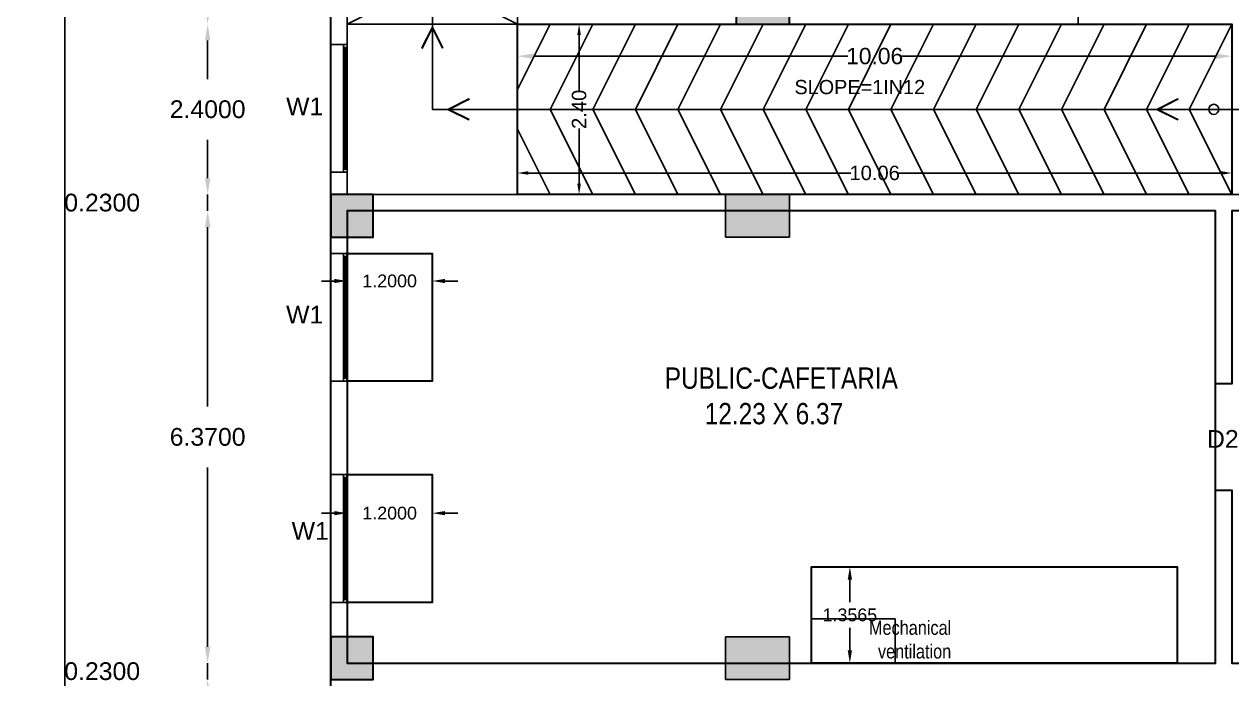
# Model space of a CAD drawing. Header units: metres. Extents: x -38 to 401, y 28 to 287.
# Drawn here: x 266.75 to 283.75, y 134.26 to 143.48 of the extents above; entities that cross this region are included whole.
import ezdxf

# ---------------------------------------------------------------- set-up
doc = ezdxf.new("R2010")
doc.units = ezdxf.units.M
for name, color, linetype in [('BLK_1_DA_RAMP_1', 30, 'Continuous'), ('BLK_1_FLR_5_AC_ROOM_1', 117, 'Continuous'), ('BLK_1_FLR_5_ACROOM_1_LIGHT_VENTILATION_1', 117, 'Continuous'), ('BLK_1_FLR_5_ACROOM_1_LIGHT_VENTILATION_2', 117, 'Continuous'), ('BLK_1_FLR_5_ACROOM_1_LIGHT_VENTILATION_3', 117, 'Continuous'), ('BLK_1_FLR_5_CARPET_AREA', 10, 'Continuous'), ('UBEAM', 1, 'Continuous'), ('UHATCH', 8, 'Continuous')]:
    doc.layers.add(name, color=color, linetype=linetype)
for name, color, linetype, lineweight in [('BLK_1_FLR_5_BLT_UP_AREA', 4, 'Continuous', 30), ('BLK_1_LVL_5_BLDG_FOOT_PRINT', 4, 'Continuous', 30), ('UCOLUMN', 6, 'Continuous', 30)]:
    doc.layers.add(name, color=color, linetype=linetype, lineweight=lineweight)
doc.styles.get("Standard").update_dxf_attribs({"font": 'arial.ttf'})
doc.dimstyles.get("Standard").update_dxf_attribs({"dimtxt": 0.18, "dimasz": 0.18, "dimexe": 0.18, "dimexo": 0.0625, "dimgap": 0.09, "dimtad": 0, "dimtih": 1, "dimtoh": 1, "dimdec": 4, "dimzin": 0, "dimdsep": 46, "dimtxsty": 'Standard', "dimcen": 0.09, "dimadec": 0, "dimazin": 0, "dimtfac": 1, "dimtdec": 4, "dimtofl": 0, "dimtmove": 0, "dimatfit": 3, "dimfxl": 0, "dimtolj": 1, "dimtzin": 0, "dimarcsym": 0})
doc.dimstyles.new('STANDARD$0', dxfattribs={"dimtxt": 7, "dimasz": 3, "dimexe": 3, "dimexo": 1, "dimgap": 1.5, "dimtad": 1, "dimdec": 1, "dimzin": 1, "dimdsep": 46, "dimlunit": 4, "dimtxsty": 'Standard', "dimblk": 'OBLIQUE', "dimcen": 0.09375, "dimdle": 1, "dimclrd": 8, "dimclre": 8, "dimclrt": 7, "dimadec": 1, "dimazin": 0, "dimtfac": 1, "dimtdec": 1, "dimtix": 1, "dimtmove": 2, "dimatfit": 3, "dimldrblk": 'ARCHTICK', "dimfxl": 0, "dimfrac": 2, "dimtolj": 1, "dimtzin": 0, "dimarcsym": 0})

# ---------------------------------------------------------------- blocks, each defined once
blk = doc.blocks.new('*D117')
at = {"color": 0, "lineweight": -2}
for p, q in [((273.923, 143.029), (278.346, 143.029)), ((283.523, 143.029), (279.1, 143.029))]:
    blk.add_line(p, q, dxfattribs=at)
at = {"color": 0}
for points in [[(273.923, 143.067), (273.923, 142.99), (273.693, 143.029)], [(283.523, 143.067), (283.523, 142.99), (283.753, 143.029)]]:
    blk.add_solid(points, dxfattribs=at)
at = {"layer": 'Defpoints', "color": 0}
for p in [(273.693, 143.48), (283.753, 143.48), (273.693, 143.029)]:
    blk.add_point(p, dxfattribs=at)
at = {"color": 0, "lineweight": 25, "insert": (278.723, 143.029), "char_height": 0.23, "attachment_point": 5}
blk.add_mtext('\\A1;10.06', dxfattribs=at)
blk = doc.blocks.new('600X600')
at = {"layer": 'UHATCH', "linetype": 'Continuous'}
h = blk.add_hatch(color=256, dxfattribs=at)
h.dxf.hatch_style = 1
h.paths.add_polyline_path([(600, 600), (0, 600), (0, 0), (600, 0)])
at = {"layer": 'UCOLUMN', "linetype": 'Continuous'}
blk.add_lwpolyline([(0, 0), (600, 0), (600, 600), (0, 600)], close=True, dxfattribs=at)
blk = doc.blocks.new('750 x 750')
blk.add_blockref('600X600', (0, 75))
blk = doc.blocks.new('900 X 900')
at = {"linetype": 'Continuous'}
h = blk.add_hatch(color=256, dxfattribs=at)
h.dxf.hatch_style = 1
h.paths.add_polyline_path([(0, 150), (900, 150), (900, 750), (0, 750)])
blk.add_lwpolyline([(0, 150), (900, 150), (900, 750), (0, 750)], close=True, dxfattribs=at)
blk = doc.blocks.new('300 x 750')
at = {"layer": 'UHATCH', "linetype": 'Continuous'}
h = blk.add_hatch(color=256, dxfattribs=at)
h.dxf.hatch_style = 1
h.paths.add_polyline_path([(750, 0), (750, 300), (0, 300), (0, 0)])
at = {"layer": 'UCOLUMN', "linetype": 'Continuous'}
blk.add_lwpolyline([(0, 300), (0, 0), (750, 0), (750, 300)], close=True, dxfattribs=at)
blk = doc.blocks.new('COLUMN LAYOUT')
at = {"layer": 'UBEAM', "color": 7, "linetype": 'Continuous'}
for name, p in [('300 x 750', (-15615, 33550)), ('750 x 750', (-21325, 30475)), ('900 X 900', (-15765, 30400)), ('750 x 750', (-21325, 24245)), ('900 X 900', (-15765, 24170))]:
    blk.add_blockref(name, p, dxfattribs=at)
blk = doc.blocks.new('*D53')
at = {"color": 0, "lineweight": -2}
for p, q in [((267.319, 150.321), (267.319, 124.304)), ((267.319, 97.431), (267.319, 123.449))]:
    blk.add_line(p, q, dxfattribs=at)
at = {"color": 0}
for points in [[(267.281, 150.321), (267.357, 150.321), (267.319, 150.551)], [(267.281, 97.431), (267.357, 97.431), (267.319, 97.201)]]:
    blk.add_solid(points, dxfattribs=at)
at = {"layer": 'Defpoints', "color": 0}
for p in [(263.891, 150.551), (262.391, 97.201), (267.319, 97.201)]:
    blk.add_point(p, dxfattribs=at)
at = {"color": 0, "lineweight": 25, "insert": (267.319, 123.876), "char_height": 0.25, "attachment_point": 5}
blk.add_mtext('\\A1;53.3500', dxfattribs=at)
blk = doc.blocks.new('*D325')
at = {"color": 0, "lineweight": -2}
for p, q in [((269.33, 134.71), (269.33, 134.94)), ((269.33, 134.25), (269.33, 134.48)), ((269.33, 134.02), (269.33, 133.79))]:
    blk.add_line(p, q, dxfattribs=at)
at = {"color": 0}
for points in [[(269.292, 134.71), (269.369, 134.71), (269.33, 134.48)], [(269.292, 134.02), (269.369, 134.02), (269.33, 134.25)]]:
    blk.add_solid(points, dxfattribs=at)
at = {"layer": 'Defpoints', "color": 0}
for p in [(269.33, 134.48), (271.293, 134.48), (271.293, 134.25)]:
    blk.add_point(p, dxfattribs=at)
at = {"color": 0, "lineweight": 25, "insert": (267.845, 134.365), "char_height": 0.25, "attachment_point": 5}
blk.add_mtext('\\A1;0.2300', dxfattribs=at)
blk = doc.blocks.new('*D326')
at = {"color": 0, "lineweight": -2}
for p, q in [((269.33, 140.62), (269.33, 138.093)), ((269.33, 134.71), (269.33, 137.237))]:
    blk.add_line(p, q, dxfattribs=at)
at = {"color": 0}
for points in [[(269.292, 140.62), (269.369, 140.62), (269.33, 140.85)], [(269.292, 134.71), (269.369, 134.71), (269.33, 134.48)]]:
    blk.add_solid(points, dxfattribs=at)
at = {"layer": 'Defpoints', "color": 0}
for p in [(269.33, 140.85), (271.293, 140.85), (271.293, 134.48)]:
    blk.add_point(p, dxfattribs=at)
at = {"color": 0, "lineweight": 25, "insert": (269.33, 137.665), "char_height": 0.25, "attachment_point": 5}
blk.add_mtext('\\A1;6.3700', dxfattribs=at)
blk = doc.blocks.new('*D327')
at = {"color": 0, "lineweight": -2}
for p, q in [((269.33, 141.31), (269.33, 141.54)), ((269.33, 140.85), (269.33, 141.08)), ((269.33, 140.62), (269.33, 140.39))]:
    blk.add_line(p, q, dxfattribs=at)
at = {"color": 0}
for points in [[(269.292, 141.31), (269.369, 141.31), (269.33, 141.08)], [(269.292, 140.62), (269.369, 140.62), (269.33, 140.85)]]:
    blk.add_solid(points, dxfattribs=at)
at = {"layer": 'Defpoints', "color": 0}
for p in [(269.33, 141.08), (271.063, 141.08), (271.293, 140.85)]:
    blk.add_point(p, dxfattribs=at)
at = {"color": 0, "lineweight": 25, "insert": (267.845, 140.965), "char_height": 0.25, "attachment_point": 5}
blk.add_mtext('\\A1;0.2300', dxfattribs=at)
blk = doc.blocks.new('*D328')
at = {"color": 0, "lineweight": -2}
for p, q in [((269.33, 143.25), (269.33, 142.707)), ((269.33, 141.31), (269.33, 141.852))]:
    blk.add_line(p, q, dxfattribs=at)
at = {"color": 0}
for points in [[(269.292, 143.25), (269.369, 143.25), (269.33, 143.48)], [(269.292, 141.31), (269.369, 141.31), (269.33, 141.08)]]:
    blk.add_solid(points, dxfattribs=at)
at = {"layer": 'Defpoints', "color": 0}
for p in [(269.33, 143.48), (273.693, 143.48), (271.063, 141.08)]:
    blk.add_point(p, dxfattribs=at)
at = {"color": 0, "lineweight": 25, "insert": (269.33, 142.28), "char_height": 0.25, "attachment_point": 5}
blk.add_mtext('\\A1;2.4000', dxfattribs=at)
blk = doc.blocks.new('*D37')
at = {"color": 0, "lineweight": -2}
for p, q in [((269.33, 147.96), (269.33, 146.262)), ((269.33, 143.71), (269.33, 145.407))]:
    blk.add_line(p, q, dxfattribs=at)
at = {"color": 0}
for points in [[(269.292, 147.96), (269.369, 147.96), (269.33, 148.19)], [(269.292, 143.71), (269.369, 143.71), (269.33, 143.48)]]:
    blk.add_solid(points, dxfattribs=at)
at = {"layer": 'Defpoints', "color": 0}
for p in [(269.33, 148.19), (273.693, 148.19), (273.693, 143.48)]:
    blk.add_point(p, dxfattribs=at)
at = {"color": 0, "lineweight": 25, "insert": (269.33, 145.835), "char_height": 0.25, "attachment_point": 5}
blk.add_mtext('\\A1;4.7100', dxfattribs=at)
blk = doc.blocks.new('*D1011')
at = {"layer": 'BLK_1_FLR_5_ACROOM_1_LIGHT_VENTILATION_1', "color": 0, "lineweight": -2}
for p, q in [((271.293, 140.187), (271.293, 139.682)), ((272.493, 140.187), (272.493, 139.682)), ((271.113, 139.862), (270.933, 139.862)), ((272.673, 139.862), (272.853, 139.862))]:
    blk.add_line(p, q, dxfattribs=at)
at = {"layer": 'BLK_1_FLR_5_ACROOM_1_LIGHT_VENTILATION_1', "color": 0}
for points in [[(271.113, 139.892), (271.113, 139.832), (271.293, 139.862)], [(272.673, 139.892), (272.673, 139.832), (272.493, 139.862)]]:
    blk.add_solid(points, dxfattribs=at)
at = {"layer": 'Defpoints', "color": 0}
for p in [(271.293, 140.25), (272.493, 140.25), (271.293, 139.862)]:
    blk.add_point(p, dxfattribs=at)
at = {"layer": 'BLK_1_FLR_5_ACROOM_1_LIGHT_VENTILATION_1', "color": 0, "lineweight": 30, "insert": (271.893, 139.862), "char_height": 0.18, "attachment_point": 5}
blk.add_mtext('\\A1;1.2000', dxfattribs=at)
blk = doc.blocks.new('*D1012')
at = {"layer": 'BLK_1_FLR_5_ACROOM_1_LIGHT_VENTILATION_2', "color": 0, "lineweight": -2}
for p, q in [((271.293, 137.072), (271.293, 136.412)), ((272.493, 137.072), (272.493, 136.412)), ((271.113, 136.592), (270.933, 136.592)), ((272.673, 136.592), (272.853, 136.592))]:
    blk.add_line(p, q, dxfattribs=at)
at = {"layer": 'BLK_1_FLR_5_ACROOM_1_LIGHT_VENTILATION_2', "color": 0}
for points in [[(271.113, 136.622), (271.113, 136.562), (271.293, 136.592)], [(272.673, 136.622), (272.673, 136.562), (272.493, 136.592)]]:
    blk.add_solid(points, dxfattribs=at)
at = {"layer": 'Defpoints', "color": 0}
for p in [(271.293, 137.135), (272.493, 137.135), (271.293, 136.592)]:
    blk.add_point(p, dxfattribs=at)
at = {"layer": 'BLK_1_FLR_5_ACROOM_1_LIGHT_VENTILATION_2', "color": 0, "lineweight": 30, "insert": (271.893, 136.592), "char_height": 0.18, "attachment_point": 5}
blk.add_mtext('\\A1;1.2000', dxfattribs=at)
blk = doc.blocks.new('*D1097')
at = {"layer": 'BLK_1_FLR_5_ACROOM_1_LIGHT_VENTILATION_3', "color": 0, "lineweight": -2}
for p, q in [((277.894, 135.836), (278.554, 135.836)), ((278.374, 135.656), (278.374, 135.34)), ((278.374, 134.66), (278.374, 134.976)), ((277.894, 134.48), (278.554, 134.48))]:
    blk.add_line(p, q, dxfattribs=at)
at = {"layer": 'BLK_1_FLR_5_ACROOM_1_LIGHT_VENTILATION_3', "color": 0}
for points in [[(278.344, 135.656), (278.404, 135.656), (278.374, 135.836)], [(278.344, 134.66), (278.404, 134.66), (278.374, 134.48)]]:
    blk.add_solid(points, dxfattribs=at)
at = {"layer": 'Defpoints', "color": 0}
for p in [(277.831, 135.836), (277.831, 134.48), (278.374, 134.48)]:
    blk.add_point(p, dxfattribs=at)
at = {"layer": 'BLK_1_FLR_5_ACROOM_1_LIGHT_VENTILATION_3', "color": 0, "lineweight": 30, "insert": (278.374, 135.158), "char_height": 0.18, "attachment_point": 5}
blk.add_mtext('\\A1;1.3565', dxfattribs=at)
blk = doc.blocks.new('*D1248')
at = {"layer": 'BLK_1_DA_RAMP_1', "color": 0, "lineweight": -2}
for p, q in [((273.693, 141.294), (273.693, 141.383)), ((273.846, 141.383), (278.388, 141.383)), ((283.601, 141.383), (279.059, 141.383)), ((283.753, 141.294), (283.753, 141.383))]:
    blk.add_line(p, q, dxfattribs=at)
at = {"layer": 'BLK_1_DA_RAMP_1', "color": 0}
for points in [[(273.846, 141.409), (273.846, 141.358), (273.693, 141.383)], [(283.601, 141.409), (283.601, 141.358), (283.753, 141.383)]]:
    blk.add_solid(points, dxfattribs=at)
at = {"layer": 'Defpoints', "color": 0}
for p in [(283.753, 141.383), (273.693, 141.08), (283.753, 141.08)]:
    blk.add_point(p, dxfattribs=at)
at = {"layer": 'BLK_1_DA_RAMP_1', "color": 0, "lineweight": 30, "insert": (278.723, 141.383), "char_height": 0.2032, "attachment_point": 5}
blk.add_mtext('\\A1;10.06', dxfattribs=at)
blk = doc.blocks.new('*D1249')
at = {"layer": 'BLK_1_DA_RAMP_1', "color": 0, "lineweight": -2}
for p, q in [((274.471, 143.48), (274.561, 143.48)), ((274.561, 143.327), (274.561, 142.547)), ((274.561, 141.232), (274.561, 142.012)), ((274.471, 141.08), (274.561, 141.08))]:
    blk.add_line(p, q, dxfattribs=at)
at = {"layer": 'BLK_1_DA_RAMP_1', "color": 0}
for points in [[(274.535, 143.327), (274.586, 143.327), (274.561, 143.48)], [(274.535, 141.232), (274.586, 141.232), (274.561, 141.08)]]:
    blk.add_solid(points, dxfattribs=at)
at = {"layer": 'Defpoints', "color": 0}
for p in [(273.693, 143.48), (273.693, 141.08), (274.561, 141.08)]:
    blk.add_point(p, dxfattribs=at)
at = {"layer": 'BLK_1_DA_RAMP_1', "color": 0, "lineweight": 30, "insert": (274.561, 142.28), "char_height": 0.2032, "attachment_point": 5, "rotation": 90}
blk.add_mtext('\\A1;2.40', dxfattribs=at)

msp = doc.modelspace()

# ---------------------------------------------------------------- linework, layer by layer
at = {"color": 7, "lineweight": 25}
for p, q in [((271.06303, 148.48983), (271.06303, 143.1931)), ((271.29303, 143.1931), (271.29303, 148.48983)), ((273.69303, 143.47983), (273.69303, 148.18983)), ((281.58808, 143.70983), (281.58808, 143.47983)), ((273.69303, 143.47983), (271.29303, 143.47984)), ((283.75303, 143.47983), (273.69303, 143.47983)), ((273.69303, 143.47983), (273.69303, 141.07983)), ((283.75303, 143.47983), (283.75303, 141.07983)), ((271.29303, 143.1931), (271.06303, 143.1931)), ((271.06303, 141.3931), (271.06303, 143.1931)), ((271.24192, 143.15051), (271.24191, 141.40915)), ((271.26395, 141.43569), (271.26395, 143.15051)), ((271.27246, 141.43569), (271.27247, 143.15051)), ((271.29302, 141.40915), (271.29303, 143.15051)), ((283.87559, 142.27983), (282.7096, 142.27983)), ((271.06303, 141.3931), (271.06303, 141.07983)), ((271.06303, 141.3931), (271.06303, 141.07983)), ((271.29303, 141.3931), (271.06303, 141.3931)), ((271.29303, 141.07983), (271.29302, 141.3931)), ((271.06303, 140.24983), (271.06303, 141.07983)), ((271.06303, 141.07983), (284.20303, 141.07983)), ((271.29303, 140.24983), (271.29303, 140.84983)), ((271.29303, 140.84983), (283.52303, 140.84983)), ((283.52303, 140.84983), (283.52303, 138.41483)), ((283.75303, 138.41483), (283.75303, 140.84983)), ((283.75303, 140.84983), (284.20303, 140.84983)), ((271.06303, 140.24983), (271.06303, 138.44983)), ((271.29302, 140.24983), (271.06304, 140.24983)), ((271.24192, 138.49242), (271.24191, 140.23378)), ((271.26395, 140.20724), (271.26396, 138.49242)), ((271.27247, 140.20724), (271.27248, 138.49242)), ((271.29302, 140.23378), (271.29303, 138.49242)), ((271.29304, 138.44983), (271.06304, 138.44983)), ((271.29303, 137.13483), (271.29303, 138.44983)), ((283.52303, 138.41483), (283.75303, 138.41483)), ((271.06303, 137.13483), (271.06303, 135.33483)), ((271.29302, 137.13483), (271.06304, 137.13483)), ((271.24192, 135.37742), (271.24191, 137.11878)), ((271.26395, 137.09224), (271.26396, 135.37742)), ((271.27247, 137.09224), (271.27248, 135.37742)), ((271.29302, 137.11878), (271.29303, 135.37742)), ((283.75303, 136.91483), (283.52303, 136.91483)), ((283.52303, 136.91483), (283.52303, 134.47983)), ((283.75303, 134.47983), (283.75303, 136.91483)), ((271.29304, 135.33483), (271.06304, 135.33483)), ((271.29303, 134.47983), (271.29303, 135.33483)), ((283.52303, 134.47983), (271.29303, 134.47983)), ((284.20303, 134.47983), (283.75303, 134.47983))]:
    msp.add_line(p, q, dxfattribs=at)
for points in [[(282.85304, 142.27983), (272.49466, 142.27983), (272.49466, 149.31501), (292.65743, 149.31501), (292.65743, 142.27983), (285.25304, 142.27983)], [(273.69303, 143.47983), (272.49303, 144.07983), (271.29303, 143.47983)], [(274.15303, 143.47983), (273.69303, 142.55983)], [(274.75303, 143.47983), (274.15303, 142.27983), (274.75303, 141.07983)], [(275.35303, 143.47983), (274.75303, 142.27983), (275.35303, 141.07983)], [(275.95303, 143.47983), (275.35303, 142.27983), (275.95303, 141.07983)], [(276.55303, 143.47983), (275.95303, 142.27983), (276.55303, 141.07983)], [(277.15303, 143.47983), (276.55303, 142.27983), (277.15303, 141.07983)], [(277.75303, 143.47983), (277.15303, 142.27983), (277.75303, 141.07983)], [(278.35303, 143.47983), (277.75303, 142.27983), (278.35303, 141.07983)], [(278.95303, 143.47983), (278.35303, 142.27983), (278.95303, 141.07983)], [(279.55303, 143.47983), (278.95303, 142.27983), (279.55303, 141.07983)], [(280.15303, 143.47983), (279.55303, 142.27983), (280.15303, 141.07983)], [(280.75303, 143.47983), (280.15303, 142.27983), (280.75303, 141.07983)], [(281.35303, 143.47983), (280.75303, 142.27983), (281.35303, 141.07983)], [(281.95303, 143.47983), (281.35303, 142.27983), (281.95303, 141.07983)], [(282.55303, 143.47983), (281.95303, 142.27983), (282.55303, 141.07983)], [(283.15303, 143.47983), (282.55303, 142.27983), (283.15303, 141.07983)], [(283.75303, 143.47983), (283.15303, 142.27983), (283.75303, 141.07983)], [(273.69303, 141.99983), (274.15303, 141.07983)], [(271.06303, 137.13483), (271.06303, 138.44983)], [(271.06303, 134.01983), (271.06303, 135.33483)]]:
    msp.add_lwpolyline(points, dxfattribs=at)
for points in [[(272.63704, 143.14044), (272.64158, 143.14458), (272.4992, 143.42973), (272.49466, 143.42559), (272.49012, 143.42973), (272.34775, 143.14458), (272.35229, 143.14044), (272.49466, 143.42559)], [(271.29303, 143.15051), (271.24192, 143.15051), (271.24192, 143.1931), (271.29303, 143.1931)], [(273.01296, 142.13746), (273.00882, 142.13292), (272.72367, 142.27529), (272.72781, 142.27983), (272.72367, 142.28437), (273.00882, 142.42675), (273.01296, 142.4222), (272.72781, 142.27983)], [(282.99474, 142.13746), (282.9906, 142.13292), (282.70545, 142.27529), (282.7096, 142.27983), (282.70545, 142.28437), (282.9906, 142.42675), (282.99474, 142.4222), (282.7096, 142.27983)], [(271.29302, 141.43569), (271.24191, 141.43569), (271.24191, 141.3931), (271.29302, 141.3931)], [(271.29302, 140.20724), (271.24191, 140.20724), (271.24191, 140.24983), (271.29302, 140.24983)], [(271.29303, 138.49242), (271.24192, 138.49242), (271.24192, 138.44983), (271.29303, 138.44983)], [(271.29302, 137.09224), (271.24191, 137.09224), (271.24191, 137.13483), (271.29302, 137.13483)], [(271.29303, 135.37742), (271.24192, 135.37742), (271.24192, 135.33483), (271.29303, 135.33483)], [(277.83132, 135.10125), (279.01075, 135.10125), (279.01075, 134.47983), (277.83132, 134.47983)]]:
    msp.add_lwpolyline(points, close=True, dxfattribs=at)
msp.add_circle((283.49787, 142.27983), 0.07122, dxfattribs=at)
at = {"layer": 'BLK_1_DA_RAMP_1', "color": 1, "lineweight": 30}
msp.add_lwpolyline([(273.69303, 143.47983), (283.75303, 143.47983), (283.75303, 141.07983), (273.69303, 141.07983)], close=True, dxfattribs=at)
at = {"layer": 'BLK_1_FLR_5_AC_ROOM_1', "color": 2, "lineweight": 30}
msp.add_lwpolyline([(271.29303, 134.47983), (283.52303, 134.47983), (283.52303, 140.84983), (271.29303, 140.84983)], close=True, dxfattribs=at)
at = {"layer": 'BLK_1_FLR_5_ACROOM_1_LIGHT_VENTILATION_1', "color": 2, "lineweight": 30}
msp.add_lwpolyline([(271.29303, 138.44983), (271.29303, 140.24983), (272.49303, 140.24983), (272.49303, 138.44983)], close=True, dxfattribs=at)
at = {"layer": 'BLK_1_FLR_5_ACROOM_1_LIGHT_VENTILATION_2', "color": 2, "lineweight": 30}
msp.add_lwpolyline([(271.29303, 135.33483), (271.29303, 137.13483), (272.49303, 137.13483), (272.49303, 135.33483)], close=True, dxfattribs=at)
at = {"layer": 'BLK_1_FLR_5_ACROOM_1_LIGHT_VENTILATION_3', "color": 2, "lineweight": 30}
msp.add_lwpolyline([(282.98244, 134.47983), (277.83132, 134.47983), (277.83132, 135.8363), (282.98244, 135.8363)], close=True, dxfattribs=at)
at = {"layer": 'BLK_1_FLR_5_BLT_UP_AREA', "color": 12, "lineweight": 30}
msp.add_lwpolyline([(271.06303, 97.46971), (271.06303, 150.81983), (294.11302, 150.81983), (294.11303, 140.84983), (292.61303, 140.84983), (292.61303, 97.46971)], close=True, dxfattribs=at)
at = {"layer": 'BLK_1_FLR_5_CARPET_AREA', "color": 15, "linetype": 'Continuous', "lineweight": 30}
msp.add_lwpolyline([(285.70303, 134.24983), (285.70303, 134.47983), (286.15303, 134.47983), (286.15303, 136.91483), (286.38303, 136.91483), (286.38303, 134.47983), (292.38303, 134.47983), (292.38303, 140.84983), (286.38303, 140.84983), (286.38303, 138.41483), (286.15303, 138.41483), (286.15303, 140.84983), (283.75303, 140.84983), (283.75303, 138.41483), (283.52303, 138.41483), (283.52303, 140.84983), (271.29303, 140.84983), (271.29303, 134.47983), (283.52303, 134.47983), (283.52303, 136.91483), (283.75303, 136.91483), (283.75303, 134.47983), (284.20303, 134.47983), (284.20303, 134.24983)], dxfattribs=at)
at = {"layer": 'BLK_1_LVL_5_BLDG_FOOT_PRINT', "color": 1}
msp.add_lwpolyline([(271.06302, 97.46983), (271.06302, 150.8142), (294.11302, 150.81983), (294.11302, 140.84983), (292.61302, 140.84983), (292.61302, 97.46983)], close=True, dxfattribs=at)

# ---------------------------------------------------------------- block references
at = {"color": 7, "lineweight": 25, "xscale": 0.001, "yscale": 0.001, "zscale": 0.001}
msp.add_blockref('COLUMN LAYOUT', (292.38803, 109.92983), dxfattribs=at)
msp.add_blockref('COLUMN LAYOUT', (292.38803, 109.92983), dxfattribs=at)

# ---------------------------------------------------------------- texts
at = {"color": 7, "lineweight": 25, "char_height": 0.25, "attachment_point": 1}
for s, insert in [('W1', (270.43507, 142.44653)), ('W1', (270.43507, 139.51353)), ('D2', (283.40307, 137.76253)), ('W1', (270.51307, 136.46653))]:
    msp.add_mtext_dynamic_manual_height_columns(s, width=331.5310086, gutter_width=1000, heights=[0], dxfattribs=dict(at, insert=insert))
at = {"color": 7, "lineweight": 25}
for s, insert, char_height, width, attachment_point in [('{\\fArial Narrow|b0|i0|c0|p34;PUBLIC-CAFETARIA\\P{\\W5.892667; }12.23 X 6.37}', (275.76747, 137.8397), 0.3, 3.0224593, 7), ('{\\fArial Narrow|b0|i0|c0|p34;Mechanical\\Pventilation}', (279.80136, 134.54211), 0.2, 2.774038, 9)]:
    msp.add_mtext(s, dxfattribs=dict(at, insert=insert, char_height=char_height, width=width, attachment_point=attachment_point))
at = {"layer": 'BLK_1_DA_RAMP_1', "color": 1, "lineweight": 30, "insert": (278.51357, 142.69384), "char_height": 0.2, "width": 1.8904692, "attachment_point": 2}
msp.add_mtext('SLOPE=1IN12', dxfattribs=at)

# ---------------------------------------------------------------- dimensions: what is measured, and where the dimension line sits
at = {"lineweight": 25}
for base, p1, p2, override, picture, middle in [((267.31893, 97.20148), (263.89089, 150.55148), (262.39089, 97.20148), {"dimscale": 1, "dimtxt": 0.25, "dimasz": 0.23, "dimgap": 0.3, "dimpost": '\\X', "dimse1": 1, "dimse2": 1, "dimfxl": 25.4}, '*D53', (267.31893, 123.87648)), ((269.33019, 148.18983), (273.69303, 143.47983), (273.69305, 148.18983), {"dimscale": 1, "dimtxt": 0.25, "dimasz": 0.23, "dimgap": 0.3, "dimpost": '\\X', "dimse1": 1, "dimse2": 1, "dimtmove": 1, "dimfxl": 25.4}, '*D37', (269.33019, 145.83483)), ((269.33019, 143.47983), (271.06303, 141.07983), (273.69303, 143.47983), {"dimscale": 1, "dimtxt": 0.25, "dimasz": 0.23, "dimgap": 0.3, "dimpost": '\\X', "dimse1": 1, "dimse2": 1, "dimtmove": 1, "dimfxl": 25.4}, '*D328', (269.33019, 142.27983)), ((269.33019, 141.07983), (271.29303, 140.84983), (271.06303, 141.07983), {"dimscale": 1, "dimtxt": 0.25, "dimasz": 0.23, "dimgap": 0.3, "dimpost": '\\X', "dimse1": 1, "dimse2": 1, "dimtmove": 1, "dimfxl": 25.4}, '*D327', (267.84474, 140.96483)), ((269.33019, 140.84983), (271.29303, 134.47983), (271.29303, 140.84983), {"dimscale": 1, "dimtxt": 0.25, "dimasz": 0.23, "dimgap": 0.3, "dimpost": '\\X', "dimse1": 1, "dimse2": 1, "dimtmove": 1, "dimfxl": 25.4}, '*D326', (269.33019, 137.66483)), ((269.33019, 134.47983), (271.29303, 134.24983), (271.29303, 134.47983), {"dimscale": 1, "dimtxt": 0.25, "dimasz": 0.23, "dimgap": 0.3, "dimpost": '\\X', "dimse1": 1, "dimse2": 1, "dimtmove": 1, "dimfxl": 25.4}, '*D325', (267.84474, 134.36483))]:
    dim = msp.add_linear_dim(base=base, p1=p1, p2=p2, angle=90, dimstyle='Standard', override=override, dxfattribs=at)
    dim.commit()
    dim.dimension.update_dxf_attribs({"geometry": picture, "text_midpoint": middle})
at = {"color": 7, "lineweight": 25}
dim = msp.add_linear_dim(base=(273.69303, 143.02879), p1=(283.75303, 143.47983), p2=(273.69303, 143.47983), text='10.06', dimstyle='Standard', override={"dimscale": 1, "dimtxt": 0.23, "dimasz": 0.23, "dimgap": 0, "dimse1": 1, "dimse2": 1, "dimtmove": 1}, dxfattribs=at)
dim.commit()
dim.dimension.update_dxf_attribs({"geometry": '*D117', "text_midpoint": (278.72303, 143.02879)})
at = {"layer": 'BLK_1_DA_RAMP_1', "color": 2, "lineweight": 30}
dim = msp.add_linear_dim(base=(274.56085, 141.07983), p1=(273.69303, 143.47983), p2=(273.69303, 141.07983), angle=90, dimstyle='STANDARD$0', override={"dimscale": 0.001, "dimtxt": 203.2, "dimasz": 152.5, "dimexe": 0, "dimexo": 0, "dimgap": 2.286, "dimtad": 0, "dimtoh": 1, "dimdec": 2, "dimzin": 0, "dimlunit": 2, "dimpost": '', "dimcen": 2.286, "dimdle": 0, "dimclrd": 0, "dimclre": 0, "dimclrt": 0, "dimadec": 0, "dimtdec": 2, "dimtix": 0, "dimtofl": 0, "dimtmove": 0, "dimfxl": 89.5, "dimfxlon": 1, "dimfrac": 0}, dxfattribs=at)
dim.commit()
dim.dimension.update_dxf_attribs({"geometry": '*D1249', "text_midpoint": (274.56085, 142.27983)})
at = {"layer": 'BLK_1_DA_RAMP_1', "color": 1, "lineweight": 30}
dim = msp.add_linear_dim(base=(283.75303, 141.3831), p1=(273.69303, 141.07983), p2=(283.75303, 141.07983), dimstyle='STANDARD$0', override={"dimscale": 0.001, "dimtxt": 203.2, "dimasz": 152.5, "dimexe": 0, "dimexo": 0, "dimgap": 2.286, "dimtad": 0, "dimtoh": 1, "dimdec": 2, "dimzin": 0, "dimlunit": 2, "dimpost": '', "dimcen": 2.286, "dimdle": 0, "dimclrd": 0, "dimclre": 0, "dimclrt": 0, "dimadec": 0, "dimtdec": 2, "dimtix": 0, "dimtofl": 0, "dimtmove": 0, "dimfxl": 89.5, "dimfxlon": 1, "dimfrac": 0}, dxfattribs=at)
dim.commit()
dim.dimension.update_dxf_attribs({"geometry": '*D1248', "text_midpoint": (278.72303, 141.3831)})
at = {"layer": 'BLK_1_FLR_5_ACROOM_1_LIGHT_VENTILATION_1', "color": 232, "lineweight": 30}
dim = msp.add_linear_dim(base=(271.29303, 139.86184), p1=(272.49303, 140.24983), p2=(271.29303, 140.24983), dimstyle='STANDARD$0', override={"dimtxt": 0.18, "dimasz": 0.18, "dimexe": 0.18, "dimexo": 0.0625, "dimgap": 0.09, "dimtad": 0, "dimtih": 1, "dimtoh": 1, "dimdec": 4, "dimzin": 0, "dimlunit": 2, "dimpost": '', "dimcen": 0.09, "dimdle": 0, "dimclrd": 0, "dimclre": 0, "dimclrt": 0, "dimadec": 0, "dimtdec": 4, "dimtix": 0, "dimtofl": 0, "dimtmove": 0, "dimfrac": 0}, dxfattribs=at)
dim.commit()
dim.dimension.update_dxf_attribs({"geometry": '*D1011', "text_midpoint": (271.89303, 139.86184)})
at = {"layer": 'BLK_1_FLR_5_ACROOM_1_LIGHT_VENTILATION_2', "color": 232, "lineweight": 30}
dim = msp.add_linear_dim(base=(271.29303, 136.59247), p1=(272.49303, 137.13483), p2=(271.29303, 137.13483), dimstyle='STANDARD$0', override={"dimtxt": 0.18, "dimasz": 0.18, "dimexe": 0.18, "dimexo": 0.0625, "dimgap": 0.09, "dimtad": 0, "dimtih": 1, "dimtoh": 1, "dimdec": 4, "dimzin": 0, "dimlunit": 2, "dimpost": '', "dimcen": 0.09, "dimdle": 0, "dimclrd": 0, "dimclre": 0, "dimclrt": 0, "dimadec": 0, "dimtdec": 4, "dimtix": 0, "dimtofl": 0, "dimtmove": 0, "dimfrac": 0}, dxfattribs=at)
dim.commit()
dim.dimension.update_dxf_attribs({"geometry": '*D1012', "text_midpoint": (271.89303, 136.59247)})
at = {"layer": 'BLK_1_FLR_5_ACROOM_1_LIGHT_VENTILATION_3', "color": 232, "lineweight": 30}
dim = msp.add_linear_dim(base=(278.37368, 134.47983), p1=(277.83132, 135.8363), p2=(277.83132, 134.47983), angle=90, dimstyle='STANDARD$0', override={"dimtxt": 0.18, "dimasz": 0.18, "dimexe": 0.18, "dimexo": 0.0625, "dimgap": 0.09, "dimtad": 0, "dimtih": 1, "dimtoh": 1, "dimdec": 4, "dimzin": 0, "dimlunit": 2, "dimpost": '', "dimcen": 0.09, "dimdle": 0, "dimclrd": 0, "dimclre": 0, "dimclrt": 0, "dimadec": 0, "dimtdec": 4, "dimtix": 0, "dimtofl": 0, "dimtmove": 0, "dimfrac": 0}, dxfattribs=at)
dim.commit()
dim.dimension.update_dxf_attribs({"geometry": '*D1097', "text_midpoint": (278.37368, 135.15807)})

doc.saveas('drawing.dxf')
